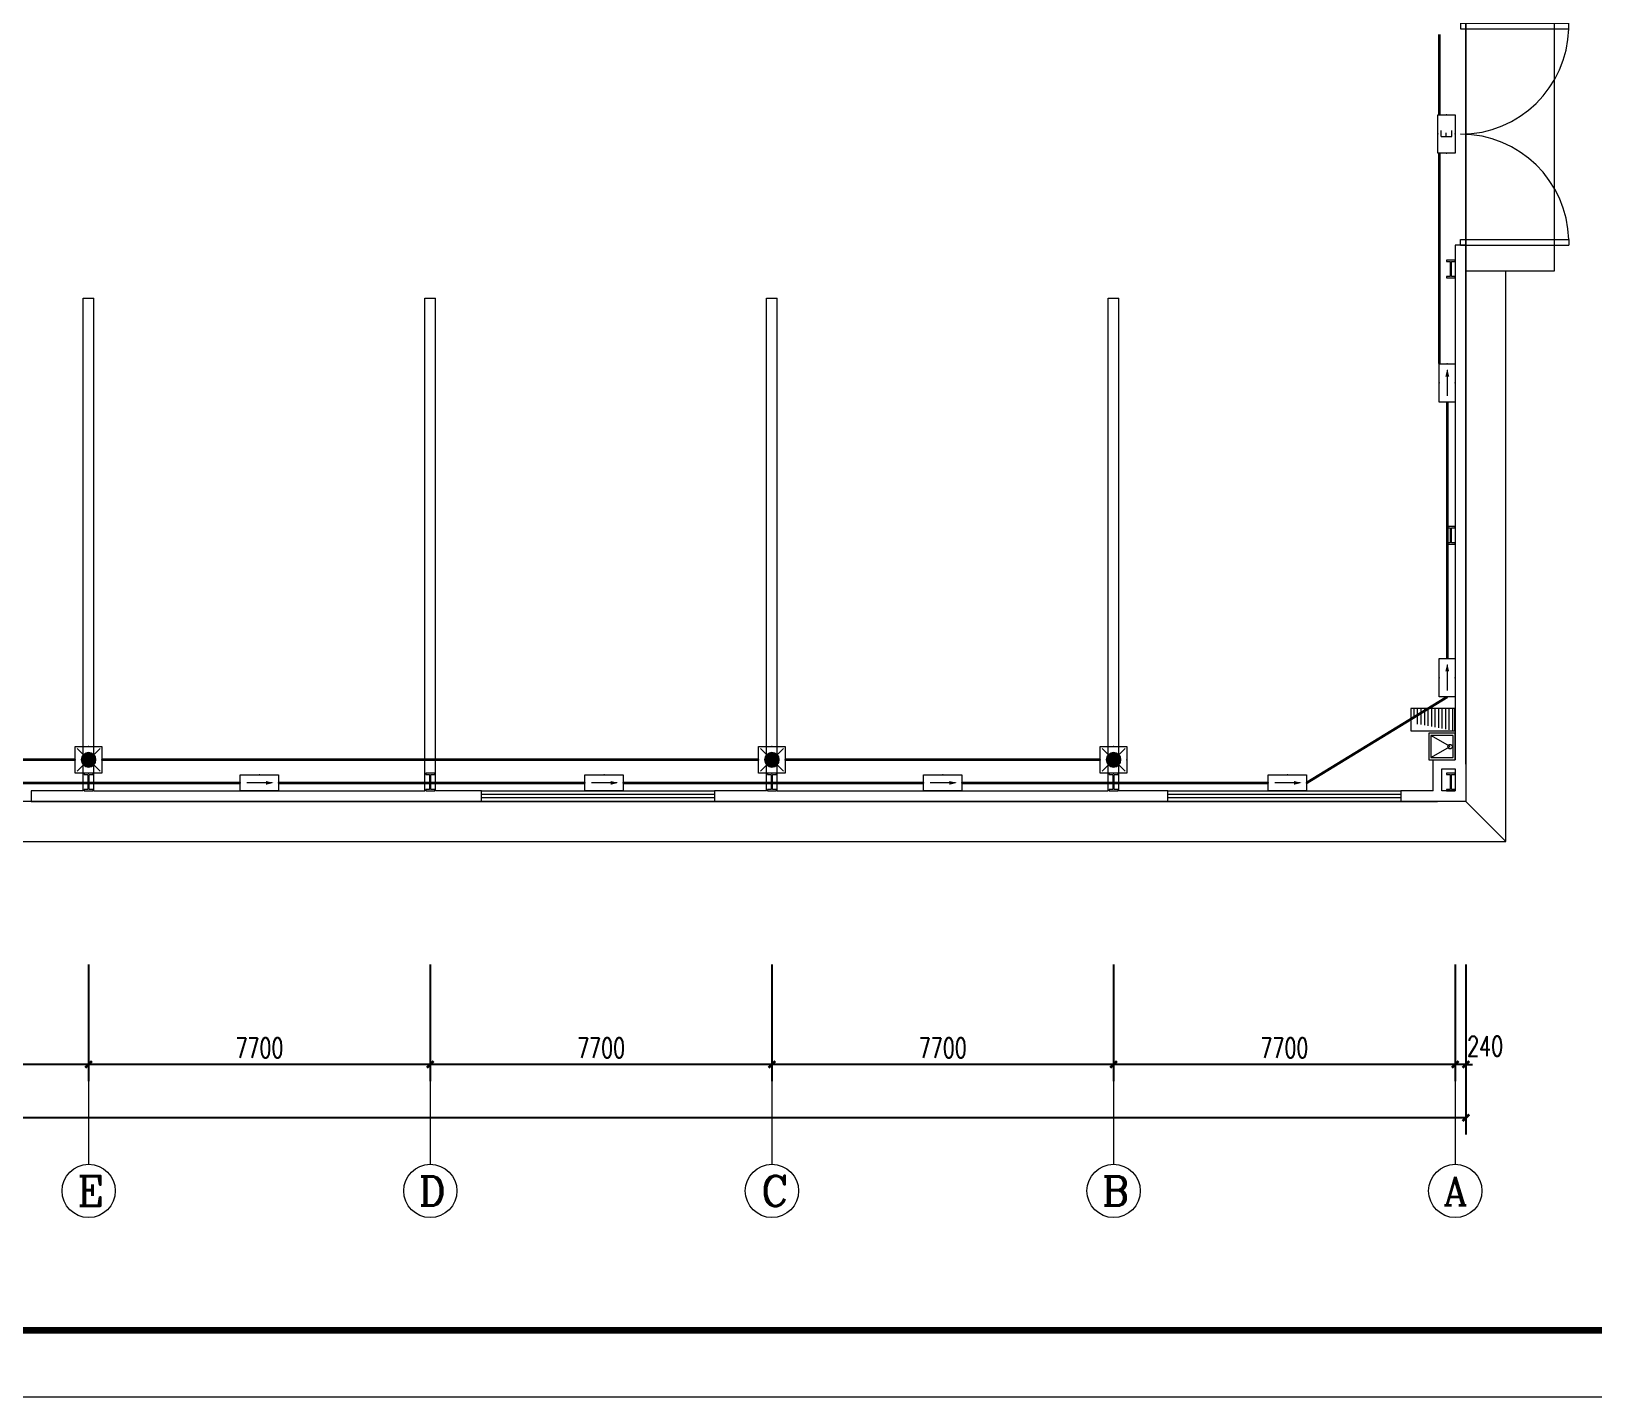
# Model space of a CAD drawing. Header units: inches. Extents: x -3272461 to -2504170, y 403793 to 1071042.
# Drawn here: x -2706341 to -2671127, y 638131 to 668902 of the extents above; entities that cross this region are included whole.
import ezdxf
from ezdxf.enums import TextEntityAlignment as Align

# ---------------------------------------------------------------- set-up
doc = ezdxf.new("R2010")
doc.units = ezdxf.units.IN
doc.header["$LTSCALE"] = 1000
doc.header["$MEASUREMENT"] = 0
doc.header["$PDSIZE"] = -5
doc.linetypes.add('DASH', pattern=[0.35, 0.25, -0.1])
doc.layers.get('0').update_dxf_attribs({"lineweight": 18})
for name, color, linetype, lineweight in [('AXIS', 30, 'Continuous', 18), ('EQUIP-照明', 3, 'Continuous', 18), ('jc', 8, 'Continuous', 18), ('PUB_TITLE', 153, 'Continuous', 18), ('TEL_TEXT', 7, 'Continuous', 18), ('WIRE-应急', 5, 'DASH', 18)]:
    doc.layers.add(name, color=color, linetype=linetype, lineweight=lineweight)
doc.styles.add('_TCH_AXIS', font='complex.shx', dxfattribs={"bigfont": 'gbcbig.shx'})
doc.styles.add('_TCH_DIM_T3', font='simplex.shx', dxfattribs={"width": 0.705882, "bigfont": 'gbcbig.shx'})
doc.styles.add('_TEL_DIM', font='simplex.shx', dxfattribs={"width": 0.8, "bigfont": 'hztxt.shx'})
doc.styles.get("Standard").update_dxf_attribs({"font": 'gbenor.shx', "bigfont": 'gbcbig.shx'})
doc.dimstyles.new('_TCH_ARCH&&150', dxfattribs={"dimtxt": 446.25, "dimasz": 150, "dimexe": 375, "dimexo": 450, "dimgap": 150, "dimtad": 1, "dimdec": 0, "dimzin": 0, "dimdsep": 46, "dimtxsty": '_TCH_DIM_T3', "dimblk": 'ARCHTICK', "dimcen": 0.09, "dimdle": 300, "dimclrt": 7, "dimazin": 2, "dimtfac": 1, "dimtdec": 0, "dimtix": 1, "dimtmove": 2, "dimatfit": 3, "dimfxl": 1, "dimtolj": 1, "dimarcsym": 0})

# ---------------------------------------------------------------- blocks, each defined once
blk = doc.blocks.new('_ArchTick_0')
at = {"color": 0, "linetype": 'ByBlock'}
blk.add_lwpolyline([(-0.5, -0.5, 0.4, 0.4, 0), (0.5, 0.5, 0.4, 0.4, 0)], format="xyseb", dxfattribs=at)
blk = doc.blocks.new('*X336')
at = {"layer": 'AXIS', "color": 0, "lineweight": -2}
for p, q in [((-2743788, 647869), (-2743788, 644044)), ((-2674008, 647869), (-2674008, 644044)), ((-2674008, 644419), (-2743788, 644419))]:
    blk.add_line(p, q, dxfattribs=at)
at = {"layer": 'AXIS', "color": 0, "lineweight": -2, "xscale": 150, "yscale": 150, "zscale": 150, "rotation": 180}
blk.add_blockref('_ArchTick_0', (-2743788, 644419), dxfattribs=at)
at = {"layer": 'AXIS', "color": 0, "lineweight": -2, "xscale": 150, "yscale": 150, "zscale": 150}
blk.add_blockref('_ArchTick_0', (-2674008, 644419), dxfattribs=at)
at = {"layer": 'AXIS', "color": 7, "insert": (-2708898, 644792), "char_height": 446.2, "width": 2115, "attachment_point": 5, "style": '_TCH_DIM_T3'}
blk.add_mtext('69780', dxfattribs=at)
blk = doc.blocks.new('_ARCHTICK')
at = {"color": 0, "linetype": 'ByBlock', "const_width": 0.4}
blk.add_lwpolyline([(-0.5, -0.5), (0.5, 0.5)], dxfattribs=at)
blk = doc.blocks.new('*X337')
at = {"layer": 'AXIS', "color": 0, "lineweight": -2}
for p, q in [((-2674248, 647869), (-2674248, 645244)), ((-2674008, 647869), (-2674008, 645244)), ((-2674248, 645619), (-2674398, 645619)), ((-2674008, 645619), (-2674248, 645619)), ((-2674008, 645619), (-2673858, 645619))]:
    blk.add_line(p, q, dxfattribs=at)
at = {"layer": 'AXIS', "color": 0, "lineweight": -2, "xscale": 150, "yscale": 150, "zscale": 150}
blk.add_blockref('_ArchTick_0', (-2674248, 645619), dxfattribs=at)
at = {"layer": 'AXIS', "color": 0, "lineweight": -2, "xscale": 150, "yscale": 150, "zscale": 150, "rotation": 180}
blk.add_blockref('_ArchTick_0', (-2674008, 645619), dxfattribs=at)
at = {"layer": 'AXIS', "color": 7, "insert": (-2673574, 646031), "char_height": 446.2, "width": 1215, "attachment_point": 5, "style": '_TCH_DIM_T3'}
blk.add_mtext('240', dxfattribs=at)
blk = doc.blocks.new('*X338')
at = {"layer": 'AXIS', "color": 0, "lineweight": -2}
for p, q in [((-2681948, 647869), (-2681948, 645244)), ((-2674248, 647869), (-2674248, 645244)), ((-2674248, 645619), (-2681948, 645619))]:
    blk.add_line(p, q, dxfattribs=at)
at = {"layer": 'AXIS', "color": 0, "lineweight": -2, "xscale": 150, "yscale": 150, "zscale": 150, "rotation": 180}
blk.add_blockref('_ArchTick_0', (-2681948, 645619), dxfattribs=at)
at = {"layer": 'AXIS', "color": 0, "lineweight": -2, "xscale": 150, "yscale": 150, "zscale": 150}
blk.add_blockref('_ArchTick_0', (-2674248, 645619), dxfattribs=at)
at = {"layer": 'AXIS', "color": 7, "insert": (-2678098, 645992), "char_height": 446.2, "width": 1665, "attachment_point": 5, "style": '_TCH_DIM_T3'}
blk.add_mtext('7700', dxfattribs=at)
blk = doc.blocks.new('*X339')
at = {"layer": 'AXIS', "color": 0, "lineweight": -2}
for p, q in [((-2689648, 647869), (-2689648, 645244)), ((-2681948, 647869), (-2681948, 645244)), ((-2681948, 645619), (-2689648, 645619))]:
    blk.add_line(p, q, dxfattribs=at)
at = {"layer": 'AXIS', "color": 0, "lineweight": -2, "xscale": 150, "yscale": 150, "zscale": 150, "rotation": 180}
blk.add_blockref('_ArchTick_0', (-2689648, 645619), dxfattribs=at)
at = {"layer": 'AXIS', "color": 0, "lineweight": -2, "xscale": 150, "yscale": 150, "zscale": 150}
blk.add_blockref('_ArchTick_0', (-2681948, 645619), dxfattribs=at)
at = {"layer": 'AXIS', "color": 7, "insert": (-2685798, 645992), "char_height": 446.2, "width": 1665, "attachment_point": 5, "style": '_TCH_DIM_T3'}
blk.add_mtext('7700', dxfattribs=at)
blk = doc.blocks.new('*X340')
at = {"layer": 'AXIS', "color": 0, "lineweight": -2}
for p, q in [((-2697348, 647869), (-2697348, 645244)), ((-2689648, 647869), (-2689648, 645244)), ((-2689648, 645619), (-2697348, 645619))]:
    blk.add_line(p, q, dxfattribs=at)
at = {"layer": 'AXIS', "color": 0, "lineweight": -2, "xscale": 150, "yscale": 150, "zscale": 150, "rotation": 180}
blk.add_blockref('_ArchTick_0', (-2697348, 645619), dxfattribs=at)
at = {"layer": 'AXIS', "color": 0, "lineweight": -2, "xscale": 150, "yscale": 150, "zscale": 150}
blk.add_blockref('_ArchTick_0', (-2689648, 645619), dxfattribs=at)
at = {"layer": 'AXIS', "color": 7, "insert": (-2693498, 645992), "char_height": 446.2, "width": 1665, "attachment_point": 5, "style": '_TCH_DIM_T3'}
blk.add_mtext('7700', dxfattribs=at)
blk = doc.blocks.new('*X341')
at = {"layer": 'AXIS', "color": 0, "lineweight": -2}
for p, q in [((-2705048, 647869), (-2705048, 645244)), ((-2697348, 647869), (-2697348, 645244)), ((-2697348, 645619), (-2705048, 645619))]:
    blk.add_line(p, q, dxfattribs=at)
at = {"layer": 'AXIS', "color": 0, "lineweight": -2, "xscale": 150, "yscale": 150, "zscale": 150, "rotation": 180}
blk.add_blockref('_ArchTick_0', (-2705048, 645619), dxfattribs=at)
at = {"layer": 'AXIS', "color": 0, "lineweight": -2, "xscale": 150, "yscale": 150, "zscale": 150}
blk.add_blockref('_ArchTick_0', (-2697348, 645619), dxfattribs=at)
at = {"layer": 'AXIS', "color": 7, "insert": (-2701198, 645992), "char_height": 446.2, "width": 1665, "attachment_point": 5, "style": '_TCH_DIM_T3'}
blk.add_mtext('7700', dxfattribs=at)
blk = doc.blocks.new('*X342')
at = {"layer": 'AXIS', "color": 0, "lineweight": -2}
for p, q in [((-2712748, 647869), (-2712748, 645244)), ((-2705048, 647869), (-2705048, 645244)), ((-2705048, 645619), (-2712748, 645619))]:
    blk.add_line(p, q, dxfattribs=at)
at = {"layer": 'AXIS', "color": 0, "lineweight": -2, "xscale": 150, "yscale": 150, "zscale": 150, "rotation": 180}
blk.add_blockref('_ArchTick_0', (-2712748, 645619), dxfattribs=at)
at = {"layer": 'AXIS', "color": 0, "lineweight": -2, "xscale": 150, "yscale": 150, "zscale": 150}
blk.add_blockref('_ArchTick_0', (-2705048, 645619), dxfattribs=at)
at = {"layer": 'AXIS', "color": 7, "insert": (-2708898, 645992), "char_height": 446.2, "width": 1665, "attachment_point": 5, "style": '_TCH_DIM_T3'}
blk.add_mtext('7700', dxfattribs=at)
blk = doc.blocks.new('$equip$00001167')
for points in [[(-0.238, 0.137), (0.238, 0.137), (0.275, 0), (-0.275, 0)], [(-0.238, -0.137), (0.238, -0.137), (0.275, 0), (-0.275, 0)], [(-0.137, 0.238), (0.137, 0.238), (0.238, 0.137), (-0.238, 0.137)], [(0, 0.275), (-0.137, 0.238), (0.137, 0.238)], [(-0.137, -0.238), (0.137, -0.238), (0.238, -0.137), (-0.238, -0.137)], [(0, -0.275), (-0.137, -0.238), (0.137, -0.238)]]:
    blk.add_hatch(color=256).paths.add_polyline_path(points, flags=0)
for p, q in [((-0.429, 0.429), (0.429, -0.429)), ((-0.429, -0.429), (0.429, 0.429))]:
    blk.add_line(p, q)
blk.add_lwpolyline([(-0.5, 0.5), (-0.5, -0.5), (0.5, -0.5), (0.5, 0.5)], close=True)
blk.add_circle((0, 0), 0.275)
for p in [(-0.5, 0), (0, 0.5), (0.5, 0), (0, -0.5)]:
    blk.add_point(p)
at = {"flags": 1}
blk.add_attdef('A', (0, 0), '', height=0.00002, dxfattribs=at)
blk = doc.blocks.new('$equip$00001686')
blk.add_hatch(color=256).paths.add_polyline_path([(-0.24, 0.228), (-0.528, 0.3), (-0.24, 0.372)], flags=0)
for p, q in [((0.72, 0.6), (-0.72, 0.6)), ((-0.72, 0.6), (-0.72, 0)), ((0.72, 0), (0.72, 0.6)), ((-0.72, 0), (0.72, 0))]:
    blk.add_line(p, q)
at = {"color": 7}
blk.add_line((-0.48, 0.3), (0.48, 0.3), dxfattribs=at)
for p in [(0, 0.6), (-0.72, 0.3), (0, 0), (0.72, 0.3)]:
    blk.add_point(p)
at = {"layer": 'TEL_TEXT', "style": '_TEL_DIM', "flags": 1}
blk.add_attdef('A', text='', height=0.00002, dxfattribs=at).set_placement((0, 0), align=Align.MIDDLE_CENTER)
blk = doc.blocks.new('$equip$00001776')
for p, q in [((0.72, 0.66), (-0.72, 0.66)), ((-0.72, 0.66), (-0.72, 0)), ((0.72, 0), (0.72, 0.66)), ((-0.72, 0), (0.72, 0))]:
    blk.add_line(p, q)
for p in [(0, 0.66), (-0.72, 0.33), (0, 0), (0.72, 0.33)]:
    blk.add_point(p)
at = {"color": 7, "style": '_TEL_DIM'}
blk.add_attdef('$TEXT$', text='', height=0.4, dxfattribs=at).set_placement((0, 0.33), align=Align.MIDDLE_CENTER)
at = {"color": 7, "style": '_TEL_DIM', "flags": 1}
blk.add_attdef('A', text='', height=0.00002, dxfattribs=at).set_placement((0, 0), align=Align.MIDDLE_CENTER)
blk = doc.blocks.new('$DorLib2D$00000002')
for p, q in [((-0.5, 0), (-0.5, 0.4875)), ((-0.475, 0.4875), (-0.5, 0.4875)), ((-0.475, 0), (-0.475, 0.4875)), ((0.475, 0), (0.475, 0.4875)), ((0.475, 0.4875), (0.5, 0.4875)), ((0.5, 0), (0.5, 0.4875)), ((-0.5, 0), (-0.475, 0)), ((0.5, 0), (0.475, 0))]:
    blk.add_line(p, q)
at = {"lineweight": 13}
for centre, start, end in [((-0.4875, 0), 0, 88.53072), ((0.4875, 0), 91.46928, 180)]:
    blk.add_arc(centre, 0.4875, start, end, dxfattribs=at)
blk = doc.blocks.new('$WINLIB2D$00000001')
at = {"color": 0}
for points in [[(-0.5, 0.5), (-0.5, -0.5)], [(-0.5, 0.5), (0.5, 0.5)], [(0.5, -0.5), (0.5, 0.5)], [(0.5, 0.1667), (-0.5, 0.1667)], [(0.5, -0.1667), (-0.5, -0.1667)], [(-0.5, -0.5), (0.5, -0.5)]]:
    blk.add_lwpolyline(points, dxfattribs=at)

msp = doc.modelspace()

# ---------------------------------------------------------------- hatches: boundary and pattern name
at = {"layer": 'jc'}
h = msp.add_hatch(dxfattribs=at)
h.set_pattern_fill('ANSI31', color=256, style=0, pattern_type=0)
h.set_pattern_definition([(270, (0, 0), (79.375, -5e-14), [])])
h.paths.add_polyline_path([(-2674257.1, 653640.1), (-2674257.1, 653140.1), (-2675110.7, 653293), (-2675247.1, 653640.1)], flags=0)

# ---------------------------------------------------------------- linework, layer by layer
at = {"layer": 'AXIS'}
for p, q in [((-2705047.8, 647868.9), (-2705047.8, 643368.9)), ((-2697347.8, 647868.9), (-2697347.8, 643368.9)), ((-2689647.8, 647868.9), (-2689647.8, 643368.9)), ((-2681947.8, 647868.9), (-2681947.8, 643368.9)), ((-2674247.8, 647868.9), (-2674247.8, 643368.9))]:
    msp.add_line(p, q, dxfattribs=at)
for centre in [(-2705047.8, 642768.9), (-2697347.8, 642768.9), (-2689647.8, 642768.9), (-2681947.8, 642768.9), (-2674247.8, 642768.9)]:
    msp.add_circle(centre, 600, dxfattribs=at)
at = {"layer": 'jc'}
for p, q in [((-2674007.8, 664083.8), (-2674007.8, 669083.8)), ((-2674007.8, 664083.8), (-2674247.8, 664083.8)), ((-2674247.8, 664083.8), (-2674247.8, 652483.8)), ((-2674007.8, 652383.8), (-2674007.8, 664083.8)), ((-2674247.8, 663743.8), (-2674447.8, 663743.8)), ((-2674447.8, 663743.8), (-2674447.8, 663713.8)), ((-2674447.8, 663713.8), (-2674362.8, 663713.8)), ((-2674362.8, 663713.8), (-2674362.8, 663373.8)), ((-2674332.8, 663373.8), (-2674332.8, 663713.8)), ((-2674332.8, 663713.8), (-2674247.8, 663713.8)), ((-2674247.8, 663713.8), (-2674247.8, 663743.8)), ((-2674362.8, 663373.8), (-2674447.8, 663373.8)), ((-2674447.8, 663373.8), (-2674447.8, 663343.8)), ((-2674447.8, 663343.8), (-2674247.8, 663343.8)), ((-2674247.8, 663373.8), (-2674332.8, 663373.8)), ((-2674247.8, 663343.8), (-2674247.8, 663373.8)), ((-2705167.8, 651784.4), (-2705167.8, 662884.4)), ((-2705167.8, 662884.4), (-2704927.8, 662884.4)), ((-2704927.8, 651784.4), (-2704927.8, 662884.4)), ((-2697467.8, 651784.4), (-2697467.8, 662884.4)), ((-2697467.8, 662884.4), (-2697227.8, 662884.4)), ((-2697227.8, 651784.4), (-2697227.8, 662884.4)), ((-2689767.8, 651784.4), (-2689767.8, 662884.4)), ((-2689767.8, 662884.4), (-2689527.8, 662884.4)), ((-2689527.8, 651784.4), (-2689527.8, 662884.4)), ((-2682067.8, 651784.4), (-2682067.8, 662883.8)), ((-2682067.8, 662883.8), (-2681827.8, 662883.8)), ((-2681827.8, 651784.4), (-2681827.8, 662883.8)), ((-2674247.8, 657743.8), (-2674447.8, 657743.8)), ((-2674447.8, 657743.8), (-2674447.8, 657713.8)), ((-2674447.8, 657713.8), (-2674362.8, 657713.8)), ((-2674362.8, 657713.8), (-2674362.8, 657373.8)), ((-2674332.8, 657373.8), (-2674332.8, 657713.8)), ((-2674332.8, 657713.8), (-2674247.8, 657713.8)), ((-2674247.8, 657713.8), (-2674247.8, 657743.8)), ((-2674362.8, 657373.8), (-2674447.8, 657373.8)), ((-2674447.8, 657373.8), (-2674447.8, 657343.8)), ((-2674447.8, 657343.8), (-2674247.8, 657343.8)), ((-2674247.8, 657373.8), (-2674332.8, 657373.8)), ((-2674247.8, 657343.8), (-2674247.8, 657373.8)), ((-2704947.8, 652185), (-2705147.8, 652185)), ((-2705147.8, 652185), (-2705147.8, 652155)), ((-2704947.8, 652155), (-2704947.8, 652185)), ((-2697247.8, 652185), (-2697447.8, 652185)), ((-2697447.8, 652185), (-2697447.8, 652155)), ((-2697247.8, 652155), (-2697247.8, 652185)), ((-2689547.8, 652185), (-2689747.8, 652185)), ((-2689747.8, 652185), (-2689747.8, 652155)), ((-2689547.8, 652155), (-2689547.8, 652185)), ((-2681847.8, 652184.4), (-2682047.8, 652184.4)), ((-2682047.8, 652184.4), (-2682047.8, 652154.4)), ((-2681847.8, 652154.4), (-2681847.8, 652184.4)), ((-2674747.8, 651784.4), (-2674747.8, 652483.8)), ((-2674747.8, 652483.8), (-2674247.8, 652483.8)), ((-2674547.8, 651784.4), (-2674547.8, 652283.8)), ((-2674547.8, 652283.8), (-2674247.8, 652283.8)), ((-2674247.8, 652184.4), (-2674447.8, 652184.4)), ((-2674447.8, 652184.4), (-2674447.8, 652154.4)), ((-2674247.8, 652283.8), (-2674247.8, 651784.4)), ((-2674247.8, 652154.4), (-2674247.8, 652184.4)), ((-2674007.8, 652383.8), (-2674007.8, 651544.4)), ((-2705147.8, 652155), (-2705062.8, 652155)), ((-2705062.8, 652155), (-2705062.8, 651815)), ((-2705032.8, 651815), (-2705032.8, 652155)), ((-2705032.8, 652155), (-2704947.8, 652155)), ((-2697447.8, 652155), (-2697362.8, 652155)), ((-2697362.8, 652155), (-2697362.8, 651815)), ((-2697332.8, 651815), (-2697332.8, 652155)), ((-2697332.8, 652155), (-2697247.8, 652155)), ((-2689747.8, 652155), (-2689662.8, 652155)), ((-2689662.8, 652155), (-2689662.8, 651815)), ((-2689632.8, 651815), (-2689632.8, 652155)), ((-2689632.8, 652155), (-2689547.8, 652155)), ((-2682047.8, 652154.4), (-2681962.8, 652154.4)), ((-2681962.8, 652154.4), (-2681962.8, 651814.4)), ((-2681932.8, 651814.4), (-2681932.8, 652154.4)), ((-2681932.8, 652154.4), (-2681847.8, 652154.4)), ((-2674447.8, 652154.4), (-2674362.8, 652154.4)), ((-2674362.8, 652154.4), (-2674362.8, 651814.4)), ((-2674332.8, 651814.4), (-2674332.8, 652154.4)), ((-2674332.8, 652154.4), (-2674247.8, 652154.4)), ((-2705167.8, 651784.4), (-2706341.1, 651784.4)), ((-2706341.1, 651784.4), (-2706341.1, 651544.4)), ((-2706341.1, 651544.4), (-2705047.8, 651544.4)), ((-2705062.8, 651815), (-2705147.8, 651815)), ((-2705147.8, 651815), (-2705147.8, 651785)), ((-2705147.8, 651785), (-2704947.8, 651785)), ((-2705047.8, 651544.4), (-2697347.8, 651544.4)), ((-2704947.8, 651815), (-2705032.8, 651815)), ((-2704947.8, 651785), (-2704947.8, 651815)), ((-2704927.8, 651784.4), (-2697467.8, 651784.4)), ((-2697362.8, 651815), (-2697447.8, 651815)), ((-2697447.8, 651815), (-2697447.8, 651785)), ((-2697447.8, 651785), (-2697247.8, 651785)), ((-2697347.8, 651544.4), (-2696191.1, 651544.4)), ((-2697247.8, 651815), (-2697332.8, 651815)), ((-2697247.8, 651785), (-2697247.8, 651815)), ((-2696191.1, 651784.4), (-2697227.8, 651784.4)), ((-2696191.1, 651544.4), (-2696191.1, 651784.4)), ((-2689767.8, 651784.4), (-2690941.1, 651784.4)), ((-2690941.1, 651784.4), (-2690941.1, 651544.4)), ((-2690941.1, 651544.4), (-2689647.8, 651544.4)), ((-2689662.8, 651815), (-2689747.8, 651815)), ((-2689747.8, 651815), (-2689747.8, 651785)), ((-2689747.8, 651785), (-2689547.8, 651785)), ((-2689647.8, 651544.4), (-2681947.8, 651544.4)), ((-2689547.8, 651815), (-2689632.8, 651815)), ((-2689547.8, 651785), (-2689547.8, 651815)), ((-2689527.8, 651784.4), (-2682067.8, 651784.4)), ((-2681962.8, 651814.4), (-2682047.8, 651814.4)), ((-2682047.8, 651814.4), (-2682047.8, 651784.4)), ((-2682047.8, 651784.4), (-2681847.8, 651784.4)), ((-2681947.8, 651544.4), (-2680722.8, 651544.4)), ((-2681847.8, 651814.4), (-2681932.8, 651814.4)), ((-2681847.8, 651784.4), (-2681847.8, 651814.4)), ((-2680722.8, 651784.4), (-2681827.8, 651784.4)), ((-2680722.8, 651544.4), (-2680722.8, 651784.4)), ((-2674747.8, 651784.4), (-2675472.8, 651784.4)), ((-2675472.8, 651784.4), (-2675472.8, 651544.4)), ((-2675472.8, 651544.4), (-2674647.8, 651544.4)), ((-2674007.8, 651544.4), (-2674647.8, 651544.4)), ((-2674247.8, 651784.4), (-2674547.8, 651784.4)), ((-2674362.8, 651814.4), (-2674447.8, 651814.4)), ((-2674447.8, 651814.4), (-2674447.8, 651784.4)), ((-2674447.8, 651784.4), (-2674247.8, 651784.4)), ((-2674247.8, 651814.4), (-2674332.8, 651814.4)), ((-2674247.8, 651784.4), (-2674247.8, 651814.4)), ((-2673107.8, 650644.4), (-2674007.8, 651544.4))]:
    msp.add_line(p, q, dxfattribs=at)
for points in [[(-2743787.8, 651544.4), (-2743787.8, 687544.4), (-2674007.8, 687544.4), (-2674007.8, 651544.4)], [(-2672007.8, 663503.8), (-2672007.8, 669583.8), (-2674007.8, 669583.8), (-2674007.8, 663503.8)], [(-2675247.1, 653140.1), (-2674257.1, 653140.1), (-2674257.1, 653640.1), (-2675247.1, 653640.1)], [(-2674247.1, 652483.8), (-2674247.1, 653083.8), (-2674847.1, 653083.8), (-2674847.1, 652483.8)], [(-2674297.1, 652533.8), (-2674297.1, 653033.8), (-2674797.1, 653033.8), (-2674797.1, 652533.8)]]:
    msp.add_lwpolyline(points, close=True, dxfattribs=at)
for points in [[(-2744687.8, 663503.8), (-2744687.8, 650644.4), (-2673107.8, 650644.4), (-2673107.8, 663503.8)], [(-2674797.1, 652533.8), (-2674363.9, 652783.8), (-2674797.1, 653033.8)]]:
    msp.add_lwpolyline(points, dxfattribs=at)
msp.add_circle((-2674363.9, 652780.4), 50, dxfattribs=at)
at = {"layer": 'PUB_TITLE'}
msp.add_lwpolyline([(-2649994.3, 638130.6), (-2649994.3, 701130.6), (-2761444.3, 701130.6), (-2761444.3, 638130.6)], close=True, dxfattribs=at)
msp.add_lwpolyline([(-2651494.3, 639630.6, 150, 150, 0), (-2651494.3, 699630.6, 150, 150, 0), (-2757694.3, 699630.6, 150, 150, 0), (-2757694.3, 639630.6, 150, 150, 0)], format="xyseb", close=True, dxfattribs=at)
at = {"layer": 'WIRE-应急', "linetype": 'DASH'}
for points in [[(-2674607.8, 668830.8, 60, 60, 0), (-2674607.8, 667019.7, 60, 60, 0)], [(-2674607.8, 666155.7, 60, 60, 0), (-2674607.8, 661408.5, 60, 60, 0)], [(-2674427.8, 654765.4, 60, 60, 0), (-2674427.8, 660544.5, 60, 60, 0)], [(-2674427.8, 653901.4, 60, 60, 0), (-2677597.4, 651964.4, 60, 60, 0)], [(-2705347.8, 652485, 60, 60, 0), (-2720147.8, 652485, 60, 60, 0)], [(-2689947.8, 652485, 60, 60, 0), (-2704747.8, 652485, 60, 60, 0)], [(-2682247.8, 652484.4, 60, 60, 0), (-2689347.8, 652485, 60, 60, 0)], [(-2701629.8, 651964.4, 60, 60, 0), (-2708534.1, 651964.4, 60, 60, 0)], [(-2693861.4, 651964.4, 60, 60, 0), (-2700765.8, 651964.4, 60, 60, 0)], [(-2686229.8, 651964.4, 60, 60, 0), (-2692997.4, 651964.4, 60, 60, 0)], [(-2678461.4, 651964.4, 60, 60, 0), (-2685365.8, 651964.4, 60, 60, 0)]]:
    msp.add_lwpolyline(points, format="xyseb", dxfattribs=at)

# ---------------------------------------------------------------- block references
at = {"layer": 'EQUIP-照明'}
ref = msp.add_blockref('$equip$00001776', (-2674643.8, 666587.7), dxfattribs=dict(at, xscale=-599.9999999999995, yscale=599.9999999999995, zscale=599.9999999999995, rotation=270))
ref.add_attrib('$TEXT$', 'E', dxfattribs={"layer": '0', "color": 7, "height": 240, "rotation": 90, "style": '_TEL_DIM'}).set_placement((-2674445.8, 666587.7), align=Align.MIDDLE_CENTER)
at = {"layer": 'EQUIP-照明', "xscale": -599.9999999999995, "yscale": 599.9999999999995, "zscale": 599.9999999999995}
for name, p, rotation in [('$equip$00001686', (-2674247.8, 660976.5), 90), ('$equip$00001686', (-2674247.8, 654333.4), 90), ('$equip$00001167', (-2705047.8, 652485), 270), ('$equip$00001167', (-2689647.8, 652485), 270), ('$equip$00001167', (-2681947.8, 652484.4), 270)]:
    msp.add_blockref(name, p, dxfattribs=dict(at, rotation=rotation))
for p in [(-2701197.8, 651784.4), (-2693429.4, 651784.4), (-2685797.8, 651784.4), (-2678029.4, 651784.4)]:
    msp.add_blockref('$equip$00001686', p, dxfattribs=at)
at = {"layer": 'jc', "xscale": -5000, "yscale": -5000, "zscale": 240, "rotation": 90}
msp.add_blockref('$DorLib2D$00000002', (-2674127.8, 666583.8), dxfattribs=at)
at = {"layer": 'jc', "xscale": 5250, "yscale": -240, "zscale": 240}
for p in [(-2693566.1, 651664.4), (-2678097.8, 651664.4)]:
    msp.add_blockref('$WINLIB2D$00000001', p, dxfattribs=at)

# ---------------------------------------------------------------- texts
at = {"layer": 'AXIS', "color": 7, "style": '_TCH_AXIS'}
for s, height, p in [('E', 668.2, (-2705302.3, 642434.8)), ('D', 652.9, (-2697612, 642442.4)), ('C', 683.5, (-2689891.9, 642427.1)), ('B', 652.9, (-2682212, 642442.4)), ('A', 637.8, (-2674521.1, 642450))]:
    msp.add_text(s, height=height, dxfattribs=at).set_placement(p)

# ---------------------------------------------------------------- dimensions: what is measured, and where the dimension line sits
at = {"layer": 'AXIS'}
for base, p1, p2, picture, middle in [((-2743787.8, 644418.9), (-2674007.8, 649368.9), (-2743787.8, 649368.9), '*X336', (-2708897.8, 644792)), ((-2712747.8, 645618.9), (-2705047.8, 649368.9), (-2712747.8, 649368.9), '*X342', (-2708897.8, 645992)), ((-2705047.8, 645618.9), (-2697347.8, 649368.9), (-2705047.8, 649368.9), '*X341', (-2701197.8, 645992)), ((-2697347.8, 645618.9), (-2689647.8, 649368.9), (-2697347.8, 649368.9), '*X340', (-2693497.8, 645992)), ((-2689647.8, 645618.9), (-2681947.8, 649368.9), (-2689647.8, 649368.9), '*X339', (-2685797.8, 645992)), ((-2681947.8, 645618.9), (-2674247.8, 649368.9), (-2681947.8, 649368.9), '*X338', (-2678097.8, 645992))]:
    dim = msp.add_linear_dim(base=base, p1=p1, p2=p2, angle=180, dimstyle='_TCH_ARCH&&150', override={"dimexo": 1500, "dimsah": 1, "dimtzin": 0}, dxfattribs=at)
    dim.commit()
    dim.dimension.update_dxf_attribs({"geometry": picture, "text_midpoint": middle})
dim = msp.add_linear_dim(base=(-2674247.8, 645618.9), p1=(-2674007.8, 649368.9), p2=(-2674247.8, 649368.9), angle=180, dimstyle='_TCH_ARCH&&150', override={"dimexo": 1500, "dimsah": 1, "dimtzin": 0}, dxfattribs=at)
dim.commit()
dim.dimension.update_dxf_attribs({"geometry": '*X337', "text_midpoint": (-2673574.3, 646031.4), "dimtype": 160})

doc.saveas('drawing.dxf')
